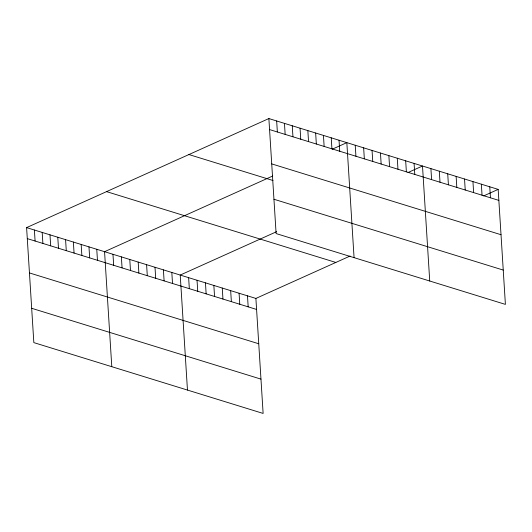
<?xml version="1.0" encoding="UTF-8"?>
<svg xmlns="http://www.w3.org/2000/svg" width="532" height="532" viewBox="0 0 532 532"><rect width="100%" height="100%" fill="white"/><g stroke="black" fill="none" stroke-linecap="round" stroke-linejoin="round"><path stroke-width="0.8" d="M26.6 227.61L255.892 298.432L263.127 413.437L33.835 342.615L26.6 227.61L268.873 118.563L498.165 189.385L505.4 304.39L276.108 233.568L268.873 118.563M272.697 176.012L104.558 251.689L111.793 366.694M332.294 149.186L346.831 142.643L354.066 257.648M276.653 231.659L180.228 275.057L187.463 390.069M407.964 172.554L422.494 166.011L429.73 281.022M255.892 298.432L350.069 256.045M483.628 195.929L498.165 189.385M269.564 129.575L498.856 200.398M271.719 163.896L501.018 234.718M188.92 154.546L272.996 180.514M273.947 199.254L503.239 270.076M106.546 191.62L335.845 262.449M27.292 238.622L256.59 309.444M29.453 272.936L258.745 343.765M31.674 308.294L260.973 379.123M489.759 186.792L490.451 197.804M481.347 184.192L482.045 195.204M472.941 181.592L473.633 192.611M464.536 178.998L465.227 190.01M456.13 176.398L456.822 187.417M447.718 173.804L448.409 184.817M439.312 171.204L440.004 182.223M430.907 168.611L431.598 179.623M414.089 163.417L414.78 174.43M405.683 160.817L406.375 171.836M397.278 158.223L397.969 169.236M388.865 155.623L389.564 166.642M380.46 153.03L381.151 164.042M372.054 150.43L372.746 161.449M363.642 147.836L364.34 158.849M355.236 145.236L355.928 156.255M339.037 140.235L339.729 151.248M331.237 137.828L331.928 148.84M323.443 135.421L324.134 146.433M315.649 133.007L316.341 144.026M307.848 130.599L308.54 141.618M300.055 128.192L300.746 139.204M292.261 125.785L292.952 136.797M284.46 123.377L285.152 134.39M276.667 120.97L277.358 131.983M247.486 295.832L248.178 306.851M239.081 293.238L239.772 304.251M230.669 290.638L231.367 301.657M222.263 288.045L222.955 299.057M213.857 285.445L214.549 296.464M205.452 282.851L206.143 293.863M197.04 280.251L197.738 291.27M188.634 277.657L189.326 288.67M171.823 272.464L172.514 283.476M163.41 269.864L164.102 280.883M155.005 267.27L155.696 278.283M146.599 264.67L147.291 275.689M138.187 262.077L138.885 273.089M129.781 259.476L130.473 270.495M121.376 256.883L122.067 267.895M112.97 254.283L113.662 265.302M96.764 249.282L97.456 260.294M88.97 246.875L89.662 257.887M81.17 244.461L81.868 255.48M73.376 242.053L74.068 253.072M65.582 239.646L66.274 250.658M57.782 237.239L58.48 248.251M49.988 234.831L50.68 245.844M42.194 232.424L42.886 243.437M34.394 230.017L35.092 241.029"/></g></svg>
